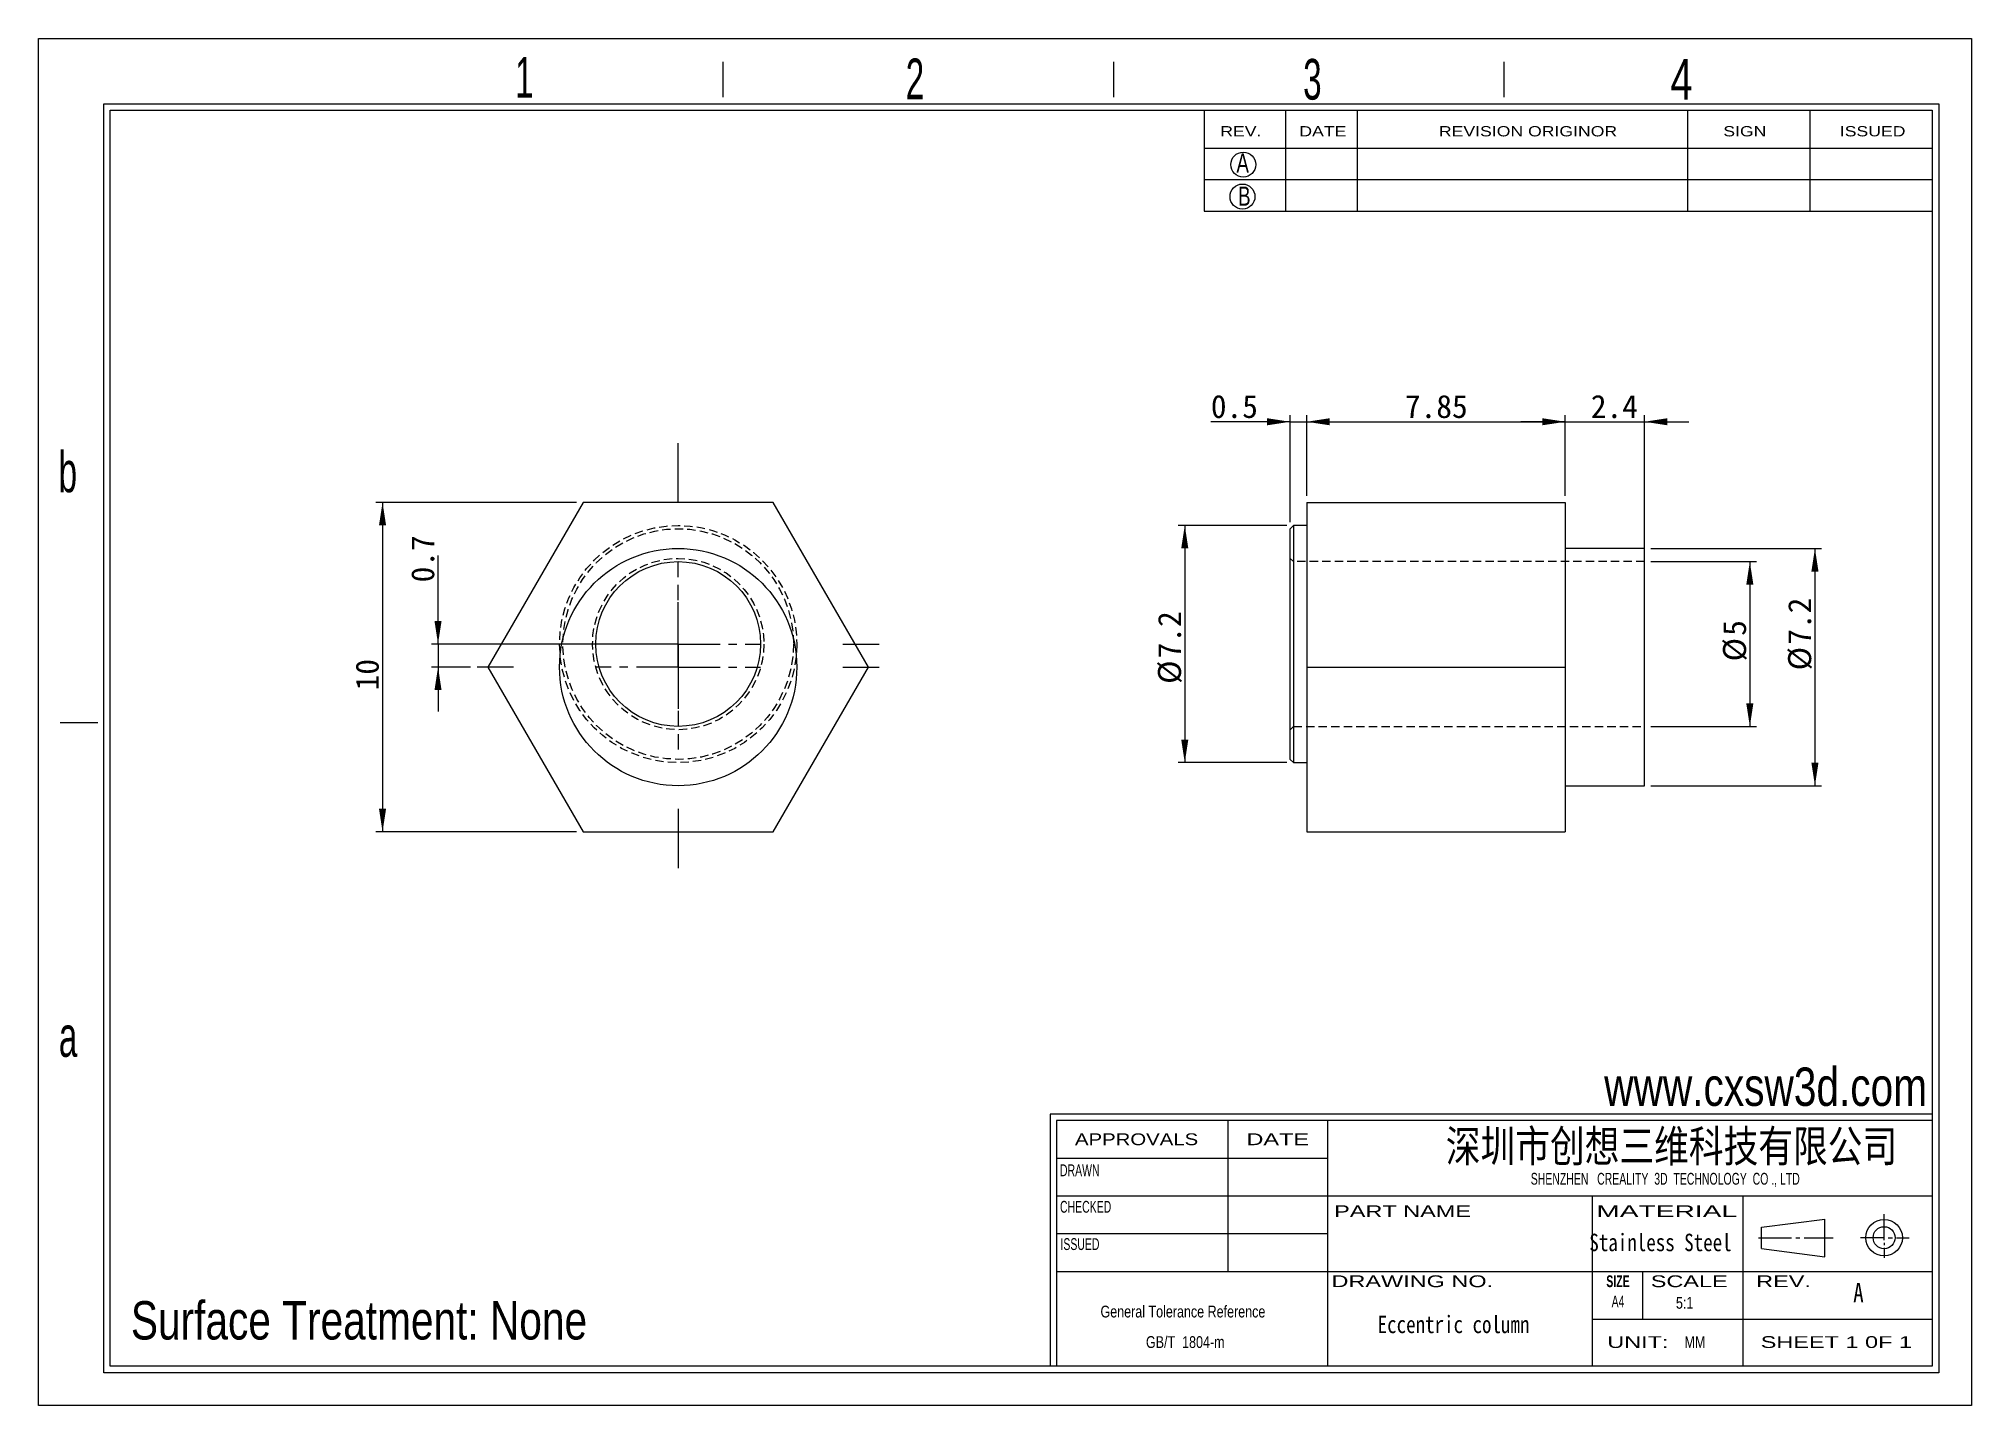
# Model space of a CAD drawing. Extents: x 0.4 to 59, y 0.3 to 41.7.
import ezdxf

# ---------------------------------------------------------------- set-up
doc = ezdxf.new("R2010")
doc.units = 0
doc.header["$LTSCALE"] = 0.2
for name, pattern in [('SLD-实线', [0]), ('SLD-点画线', [10.16, 6.35, -1.27, 1.27, -1.27]), ('SLD-虚线', [1.905, 1.27, -0.635])]:
    doc.linetypes.add(name, pattern=pattern)
doc.layers.get('0').update_dxf_attribs({"linetype": 'CONTINUOUS'})
for name, color, linetype in [('DIM', 5, 'SLD-实线'), ('SLD-0', 179, 'SLD-实线'), ('中心线', 1, 'SLD-点画线')]:
    doc.layers.add(name, color=color, linetype=linetype)
doc.styles.add('SLDTEXTSTYLE0', font='arial.ttf', dxfattribs={"width": 0.7584})
doc.styles.add('SLDTEXTSTYLE1', font='arial.ttf', dxfattribs={"width": 0.63516})
doc.styles.add('SLDTEXTSTYLE10', font='', dxfattribs={"width": 0.8})
doc.styles.add('SLDTEXTSTYLE11', font='', dxfattribs={"width": 0.67})
doc.styles.add('SLDTEXTSTYLE12', font='')
doc.styles.add('SLDTEXTSTYLE2', font='GOTHIC.TTF', dxfattribs={"width": 0.7304})
doc.styles.add('SLDTEXTSTYLE3', font='GOTHIC.TTF', dxfattribs={"width": 0.61171})
doc.styles.add('SLDTEXTSTYLE4', font='arialbd.ttf', dxfattribs={"width": 0.63516})
doc.styles.add('SLDTEXTSTYLE5', font='arial.ttf', dxfattribs={"width": 1.422})
doc.styles.add('SLDTEXTSTYLE6', font='arial.ttf', dxfattribs={"width": 1.2324})
doc.styles.add('SLDTEXTSTYLE7', font='arial.ttf', dxfattribs={"width": 1.7064})
doc.styles.add('SLDTEXTSTYLE8', font='', dxfattribs={"width": 0.8, "bigfont": 'bigfont'})
doc.styles.add('SLDTEXTSTYLE9', font='', dxfattribs={"width": 0.8})
doc.styles.get('SLDTEXTSTYLE10').set_extended_font_data('宋体', bold=True)
doc.styles.get('SLDTEXTSTYLE11').set_extended_font_data('宋体')
doc.styles.get('SLDTEXTSTYLE12').set_extended_font_data('宋体')
doc.styles.get('SLDTEXTSTYLE8').set_extended_font_data('宋体', bold=True)
doc.styles.get('SLDTEXTSTYLE9').set_extended_font_data('宋体')
doc.dimstyles.new('SLDDIMSTYLE0', dxfattribs={"dimtxt": 0.7, "dimasz": 0.7, "dimexe": 0, "dimexo": 0.0625, "dimgap": 0.175, "dimtad": 2, "dimrnd": 1e-09, "dimzin": 12, "dimdsep": 46, "dimtxsty": 'SLDTEXTSTYLE11', "dimsah": 1, "dimcen": 0.09, "dimadec": 0, "dimazin": 0, "dimtfac": 1, "dimtofl": 0, "dimtmove": 0, "dimatfit": 3, "dimfxl": 0, "dimtolj": 1, "dimtzin": 12, "dimarcsym": 0})
doc.dimstyles.new('SLDDIMSTYLE1', dxfattribs={"dimtxt": 0.7, "dimasz": 0.7, "dimexe": 0, "dimexo": 0.0625, "dimgap": 0.175, "dimtad": 2, "dimrnd": 1e-09, "dimdsep": 46, "dimtxsty": 'SLDTEXTSTYLE11', "dimsah": 1, "dimcen": 0.09, "dimadec": 0, "dimazin": 0, "dimtfac": 1, "dimtmove": 0, "dimatfit": 0, "dimfxl": 0, "dimtolj": 1, "dimtzin": 12, "dimarcsym": 0})
doc.dimstyles.new('SLDDIMSTYLE2', dxfattribs={"dimtxt": 0.7, "dimasz": 0.7, "dimexe": 0, "dimexo": 0.0625, "dimgap": 0.175, "dimtad": 2, "dimrnd": 1e-09, "dimzin": 12, "dimdsep": 46, "dimtxsty": 'SLDTEXTSTYLE11', "dimsah": 1, "dimcen": 0.09, "dimadec": 0, "dimazin": 0, "dimtfac": 1, "dimtmove": 0, "dimatfit": 0, "dimfxl": 0, "dimtolj": 1, "dimtzin": 12, "dimarcsym": 0})

# ---------------------------------------------------------------- blocks, each defined once
blk = doc.blocks.new('SW_NOTE_0')
at = {"layer": 'SLD-0', "color": 0, "char_height": 0.35853, "attachment_point": 2, "style": 'SLDTEXTSTYLE0'}
for s, insert in [('General Tolerance Reference ', (2.604, 0.462)), (' GB/T  1804-m', (2.622, -0.464))]:
    blk.add_mtext(s, dxfattribs=dict(at, insert=insert))
blk = doc.blocks.new('_D')
at = {"layer": 'DIM'}
for p, q in [((16.686, 27.663), (10.6, 27.663)), ((10.8, 27.663), (10.8, 17.663)), ((16.686, 17.663), (10.6, 17.663))]:
    blk.add_line(p, q, dxfattribs=at)
for points in [[(10.8, 27.663), (10.692, 26.963), (10.907, 26.963)], [(10.8, 17.663), (10.907, 18.363), (10.692, 18.363)]]:
    blk.add_solid(points, dxfattribs=at)
at = {"layer": 'DIM', "insert": (9.985, 21.957), "char_height": 0.7, "attachment_point": 1, "rotation": 90, "style": 'SLDTEXTSTYLE12'}
blk.add_mtext('10', dxfattribs=at)
blk = doc.blocks.new('_D_1')
at = {"layer": 'DIM'}
for p, q in [((12.484, 23.363), (12.484, 26.052)), ((19.573, 23.363), (12.284, 23.363)), ((12.484, 23.363), (12.484, 22.663)), ((13.473, 22.663), (12.284, 22.663)), ((12.484, 22.663), (12.484, 21.316))]:
    blk.add_line(p, q, dxfattribs=at)
for points in [[(12.484, 23.363), (12.591, 24.063), (12.376, 24.063)], [(12.484, 22.663), (12.376, 21.963), (12.591, 21.963)]]:
    blk.add_solid(points, dxfattribs=at)
at = {"layer": 'DIM', "insert": (11.669, 25.235), "char_height": 0.7, "attachment_point": 1, "rotation": 90, "style": 'SLDTEXTSTYLE12'}
blk.add_mtext('0.7', dxfattribs=at)
blk = doc.blocks.new('SW_CENTERMARKSYMBOL_0')
at = {"layer": '中心线', "color": 0}
for p, q in [((0, 5), (0, 6.1)), ((0, 0), (0, 2.5)), ((-5, 0), (-6.1, 0)), ((0, 0), (-2.5, 0)), ((0, 0), (0, -2.5)), ((0, 0), (2.5, 0)), ((5, 0), (6.1, 0)), ((0, -5), (0, -6.1))]:
    blk.add_line(p, q, dxfattribs=at)
blk = doc.blocks.new('SW_CENTERMARKSYMBOL_1')
at = {"layer": '中心线', "color": 0}
for p, q in [((0, 5), (0, 6.1)), ((0, 0), (0, 2.5)), ((-5, 0), (-6.1, 0)), ((0, 0), (-2.5, 0)), ((0, 0), (0, -2.5)), ((0, 0), (2.5, 0)), ((5, 0), (6.1, 0)), ((0, -5), (0, -6.1))]:
    blk.add_line(p, q, dxfattribs=at)
blk = doc.blocks.new('_D_2')
at = {"layer": 'DIM'}
for p, q in [((38.848, 27.863), (38.848, 30.308)), ((38.848, 30.108), (46.698, 30.108)), ((46.698, 27.863), (46.698, 30.308))]:
    blk.add_line(p, q, dxfattribs=at)
for points in [[(38.848, 30.108), (39.548, 30.001), (39.548, 30.216)], [(46.698, 30.108), (45.998, 30.216), (45.998, 30.001)]]:
    blk.add_solid(points, dxfattribs=at)
at = {"layer": 'DIM', "insert": (41.83, 30.923), "char_height": 0.7, "attachment_point": 1, "style": 'SLDTEXTSTYLE12'}
blk.add_mtext('7.85', dxfattribs=at)
blk = doc.blocks.new('_D_3')
at = {"layer": 'DIM'}
for p, q in [((38.348, 30.108), (35.94, 30.108)), ((38.348, 27.063), (38.348, 30.308)), ((38.348, 30.108), (38.848, 30.108)), ((38.848, 27.863), (38.848, 30.308)), ((38.848, 30.108), (40.194, 30.108))]:
    blk.add_line(p, q, dxfattribs=at)
for points in [[(38.348, 30.108), (37.648, 30.216), (37.648, 30.001)], [(38.848, 30.108), (39.548, 30.001), (39.548, 30.216)]]:
    blk.add_solid(points, dxfattribs=at)
at = {"layer": 'DIM', "insert": (35.94, 30.923), "char_height": 0.7, "attachment_point": 1, "style": 'SLDTEXTSTYLE12'}
blk.add_mtext('0.5', dxfattribs=at)
blk = doc.blocks.new('_D_4')
at = {"layer": 'DIM'}
for p, q in [((46.698, 30.108), (45.352, 30.108)), ((46.698, 27.863), (46.698, 30.308)), ((46.698, 30.108), (49.098, 30.108)), ((49.098, 26.063), (49.098, 30.308)), ((49.098, 30.108), (50.444, 30.108))]:
    blk.add_line(p, q, dxfattribs=at)
for points in [[(46.698, 30.108), (45.998, 30.216), (45.998, 30.001)], [(49.098, 30.108), (49.798, 30.001), (49.798, 30.216)]]:
    blk.add_solid(points, dxfattribs=at)
at = {"layer": 'DIM', "insert": (47.472, 30.923), "char_height": 0.7, "attachment_point": 1, "style": 'SLDTEXTSTYLE12'}
blk.add_mtext('2.4', dxfattribs=at)
blk = doc.blocks.new('_D_5')
at = {"layer": 'DIM'}
for p, q in [((49.298, 25.863), (52.498, 25.863)), ((52.298, 25.863), (52.298, 20.863)), ((49.298, 20.863), (52.498, 20.863))]:
    blk.add_line(p, q, dxfattribs=at)
for points in [[(52.298, 25.863), (52.19, 25.163), (52.406, 25.163)], [(52.298, 20.863), (52.406, 21.563), (52.19, 21.563)]]:
    blk.add_solid(points, dxfattribs=at)
at = {"layer": 'DIM', "char_height": 0.7, "attachment_point": 1, "rotation": 90, "style": 'SLDTEXTSTYLE12'}
for s, insert in [('%%c', (51.483, 22.838)), ('5', (51.483, 23.612))]:
    blk.add_mtext(s, dxfattribs=dict(at, insert=insert))
blk = doc.blocks.new('_D_6')
at = {"layer": 'DIM'}
for p, q in [((38.248, 26.963), (34.948, 26.963)), ((35.148, 26.963), (35.148, 19.763)), ((38.248, 19.763), (34.948, 19.763))]:
    blk.add_line(p, q, dxfattribs=at)
for points in [[(35.148, 26.963), (35.04, 26.263), (35.256, 26.263)], [(35.148, 19.763), (35.256, 20.463), (35.04, 20.463)]]:
    blk.add_solid(points, dxfattribs=at)
at = {"layer": 'DIM', "char_height": 0.7, "attachment_point": 1, "rotation": 90, "style": 'SLDTEXTSTYLE12'}
for s, insert in [('7.2', (34.333, 22.928)), ('%%c', (34.333, 22.154))]:
    blk.add_mtext(s, dxfattribs=dict(at, insert=insert))
blk = doc.blocks.new('_D_7')
at = {"layer": 'DIM'}
for p, q in [((49.298, 26.263), (54.474, 26.263)), ((54.274, 26.263), (54.274, 19.063)), ((49.298, 19.063), (54.474, 19.063))]:
    blk.add_line(p, q, dxfattribs=at)
for points in [[(54.274, 26.263), (54.166, 25.563), (54.382, 25.563)], [(54.274, 19.063), (54.382, 19.763), (54.166, 19.763)]]:
    blk.add_solid(points, dxfattribs=at)
at = {"layer": 'DIM', "char_height": 0.7, "attachment_point": 1, "rotation": 90, "style": 'SLDTEXTSTYLE12'}
for s, insert in [('7.2', (53.459, 23.34)), ('%%c', (53.459, 22.566))]:
    blk.add_mtext(s, dxfattribs=dict(at, insert=insert))

msp = doc.modelspace()

# ---------------------------------------------------------------- linework, layer by layer
at = {"color": 7, "linetype": 'SLD-实线'}
for p, q in [((16.886, 27.663), (14, 22.663)), ((22.66, 27.663), (16.886, 27.663)), ((25.547, 22.663), (22.66, 27.663)), ((38.848, 27.663), (38.848, 22.663)), ((38.848, 27.663), (46.698, 27.663)), ((46.698, 27.663), (46.698, 22.663)), ((38.448, 26.963), (38.348, 26.863)), ((38.348, 19.863), (38.348, 26.863)), ((38.848, 26.963), (38.448, 26.963)), ((38.448, 26.963), (38.448, 19.763)), ((49.098, 26.263), (46.698, 26.263)), ((49.098, 22.663), (49.098, 26.263)), ((14, 22.663), (16.886, 17.663)), ((22.66, 17.663), (25.547, 22.663)), ((38.848, 22.663), (46.698, 22.663)), ((38.848, 22.663), (38.848, 17.663)), ((46.698, 22.663), (46.698, 17.663)), ((49.098, 19.063), (49.098, 22.663)), ((38.348, 19.863), (38.448, 19.763)), ((38.448, 19.763), (38.848, 19.763)), ((46.698, 19.063), (49.098, 19.063)), ((16.886, 17.663), (22.66, 17.663)), ((38.848, 17.663), (46.698, 17.663))]:
    msp.add_line(p, q, dxfattribs=at)
at = {"color": 7, "linetype": 'SLD-虚线'}
for p, q in [((38.448, 25.863), (38.348, 25.963)), ((49.098, 25.863), (38.448, 25.863)), ((38.348, 20.763), (38.448, 20.863)), ((38.448, 20.863), (49.098, 20.863))]:
    msp.add_line(p, q, dxfattribs=at)
for radius in [3.6, 3.5, 2.6]:
    msp.add_circle((19.773, 23.363), radius, dxfattribs=at)
at = {"color": 7, "linetype": 'SLD-实线'}
for centre, radius in [((19.773, 22.663), 3.6), ((19.773, 23.363), 2.5)]:
    msp.add_circle(centre, radius, dxfattribs=at)
at = {"layer": 'SLD-0'}
for p, q in [((0.362, 41.735), (59.021, 41.735)), ((0.362, 0.259), (0.362, 41.735)), ((59.021, 41.735), (59.021, 0.259)), ((2.535, 1.444), (2.535, 39.562)), ((2.535, 39.562), (57.836, 39.562)), ((50.403, 39.562), (50.403, 36.503)), ((54.12, 39.562), (54.12, 36.503)), ((57.836, 39.562), (57.836, 1.444)), ((57.836, 1.444), (2.535, 1.444)), ((59.021, 0.259), (0.362, 0.259))]:
    msp.add_line(p, q, dxfattribs=at)
at = {"layer": 'SLD-0', "color": 6, "linetype": 'SLD-实线'}
for p, q in [((21.14, 39.957), (21.14, 41.034)), ((32.99, 39.957), (32.99, 41.034)), ((44.841, 39.957), (44.841, 41.034)), ((2.337, 1.246), (2.337, 39.76)), ((2.337, 39.76), (58.034, 39.76)), ((58.034, 39.76), (58.034, 1.246)), ((2.161, 20.971), (1.014, 20.971)), ((58.034, 1.246), (2.337, 1.246))]:
    msp.add_line(p, q, dxfattribs=at)
at = {"layer": 'SLD-0', "color": 179, "linetype": 'SLD-实线'}
for p, q in [((35.732, 39.562), (35.732, 36.503)), ((38.21, 39.562), (38.21, 36.503)), ((40.377, 39.562), (40.377, 36.503)), ((35.732, 38.415), (57.836, 38.415)), ((35.732, 37.459), (57.836, 37.459)), ((35.732, 36.503), (57.836, 36.503)), ((57.836, 9.092), (31.066, 9.092)), ((31.066, 9.092), (31.066, 1.444)), ((57.836, 8.901), (31.257, 8.901)), ((31.257, 8.901), (31.257, 1.444)), ((36.456, 8.901), (36.456, 4.312)), ((39.48, 8.901), (39.48, 1.444)), ((39.48, 7.754), (31.257, 7.754)), ((57.836, 6.607), (31.257, 6.607)), ((47.511, 6.607), (47.511, 1.444)), ((52.1, 1.444), (52.1, 6.607)), ((52.651, 5.671), (54.578, 5.908)), ((54.578, 4.769), (54.578, 5.908)), ((56.374, 5.27), (56.374, 6.063)), ((39.48, 5.459), (31.257, 5.459)), ((52.557, 5.347), (53.566, 5.347)), ((52.651, 5.021), (52.651, 5.671)), ((53.692, 5.347), (53.818, 5.347)), ((53.944, 5.347), (54.827, 5.347)), ((56.374, 5.347), (55.654, 5.347)), ((56.5, 5.347), (56.626, 5.347)), ((56.752, 5.347), (57.131, 5.347)), ((52.651, 5.021), (54.578, 4.769)), ((56.374, 5.193), (56.374, 5.117)), ((56.374, 5.04), (56.374, 4.733)), ((57.836, 4.312), (31.257, 4.312)), ((49.04, 4.312), (49.04, 2.878)), ((47.511, 2.878), (57.836, 2.878))]:
    msp.add_line(p, q, dxfattribs=at)
at = {"layer": 'SLD-0'}
for centre in [(36.924, 37.913), (36.9, 36.943)]:
    msp.add_circle(centre, 0.379, dxfattribs=at)
at = {"layer": 'SLD-0', "color": 179, "linetype": 'SLD-实线'}
for radius in [0.554, 0.334]:
    msp.add_circle((56.374, 5.347), radius, dxfattribs=at)

# ---------------------------------------------------------------- block references
at = {"layer": 'SLD-0', "color": 179}
msp.add_blockref('SW_NOTE_0', (32.488, 2.822), dxfattribs=at)
at = {"layer": '中心线'}
for name, p in [('SW_CENTERMARKSYMBOL_1', (19.773, 23.363)), ('SW_CENTERMARKSYMBOL_0', (19.773, 22.663))]:
    msp.add_blockref(name, p, dxfattribs=at)

# ---------------------------------------------------------------- texts
at = {"layer": 'SLD-0'}
for s, insert, char_height, attachment_point, style in [('1', (14.822, 41.18), 1.234, 1, 'SLDTEXTSTYLE3'), ('2', (26.678, 41.131), 1.234, 1, 'SLDTEXTSTYLE3'), ('3', (38.741, 41.119), 1.234, 1, 'SLDTEXTSTYLE3'), ('4', (49.888, 41.117), 1.234, 1, 'SLDTEXTSTYLE2'), ('A', (36.716, 38.25), 0.581, 1, 'SLDTEXTSTYLE2'), ('B', (36.766, 37.247), 0.581, 1, 'SLDTEXTSTYLE2'), ('b', (0.967, 29.204), 1.234, 1, 'SLDTEXTSTYLE3'), ('a', (0.976, 12.07), 1.234, 1, 'SLDTEXTSTYLE3'), ('深圳市创想三维科技有限公司', (49.921, 8.608), 0.96562, 2, 'SLDTEXTSTYLE8'), ('Stainless Steel', (49.587, 5.467), 0.52917, 2, 'SLDTEXTSTYLE10'), ('A', (55.436, 3.971), 0.582, 1, 'SLDTEXTSTYLE9'), ('Eccentric column', (43.306, 2.98), 0.52917, 2, 'SLDTEXTSTYLE10')]:
    msp.add_mtext(s, dxfattribs=dict(at, insert=insert, char_height=char_height, attachment_point=attachment_point, style=style))
at = {"layer": 'SLD-0', "color": 179}
for s, insert, char_height, attachment_point, style in [('REV.', (36.226, 39.08), 0.3107, 1, 'SLDTEXTSTYLE6'), ('DATE', (38.625, 39.08), 0.3107, 1, 'SLDTEXTSTYLE6'), ('REVISION ORIGINOR', (42.862, 39.08), 0.31073, 1, 'SLDTEXTSTYLE6'), ('SIGN', (51.493, 39.08), 0.3107, 1, 'SLDTEXTSTYLE6'), ('ISSUED', (55.03, 39.08), 0.3107, 1, 'SLDTEXTSTYLE6'), ('APPROVALS', (33.685, 8.513), 0.3585, 2, 'SLDTEXTSTYLE6'), ('DATE', (37.97, 8.513), 0.3585, 2, 'SLDTEXTSTYLE5'), ('DRAWN', (31.961, 7.571), 0.3585, 2, 'SLDTEXTSTYLE1'), ('SHENZHEN   CREALITY  3D  TECHNOLOGY  CO ., LTD', (49.732, 7.314), 0.35853, 2, 'SLDTEXTSTYLE1'), ('CHECKED', (32.139, 6.463), 0.3585, 2, 'SLDTEXTSTYLE1'), ('PART NAME', (41.759, 6.329), 0.3585, 2, 'SLDTEXTSTYLE5'), ('MATERIAL', (49.776, 6.329), 0.3585, 2, 'SLDTEXTSTYLE7'), ('ISSUED', (31.967, 5.331), 0.3585, 2, 'SLDTEXTSTYLE1'), ('DRAWING NO.', (42.054, 4.204), 0.35853, 2, 'SLDTEXTSTYLE5'), ('SIZE', (48.296, 4.204), 0.3585, 2, 'SLDTEXTSTYLE4'), ('SCALE', (50.458, 4.204), 0.3585, 2, 'SLDTEXTSTYLE5'), ('REV.', (53.322, 4.204), 0.3585, 2, 'SLDTEXTSTYLE5'), ('A4', (48.298, 3.591), 0.3585, 2, 'SLDTEXTSTYLE1'), ('5:1', (50.319, 3.549), 0.3585, 2, 'SLDTEXTSTYLE0'), ('UNIT:', (48.9, 2.358), 0.3585, 2, 'SLDTEXTSTYLE5'), ('MM', (50.632, 2.358), 0.3585, 2, 'SLDTEXTSTYLE0'), ('SHEET 1 0F 1', (54.924, 2.358), 0.35853, 2, 'SLDTEXTSTYLE5')]:
    msp.add_mtext(s, dxfattribs=dict(at, insert=insert, char_height=char_height, attachment_point=attachment_point, style=style))
at = {"layer": 'SLD-0', "color": 5, "char_height": 1.16417, "attachment_point": 1, "style": 'SLDTEXTSTYLE0'}
for s, insert in [('www.cxsw3d.com', (47.878, 10.511)), ('Surface Treatment: None', (3.162, 3.421))]:
    msp.add_mtext(s, dxfattribs=dict(at, insert=insert))

# ---------------------------------------------------------------- dimensions: what is measured, and where the dimension line sits
at = {"layer": 'DIM'}
dim = msp.add_linear_dim(base=(38.848, 30.108), p1=(38.348, 26.863), p2=(38.848, 27.663), dimstyle='SLDDIMSTYLE1', dxfattribs=at)
dim.commit()
dim.dimension.update_dxf_attribs({"geometry": '_D_3', "text_midpoint": (36.348, 30.108), "dimtype": 160})
for base, p1, p2, angle, dimstyle, picture, middle in [((46.698, 30.108), (38.848, 27.663), (46.698, 27.663), 0, 'SLDDIMSTYLE0', '_D_2', (42.374, 30.108)), ((49.098, 30.108), (46.698, 27.663), (49.098, 25.863), 0, 'SLDDIMSTYLE2', '_D_4', (47.88, 30.108)), ((10.8, 17.663), (16.886, 27.663), (16.886, 17.663), 90, 'SLDDIMSTYLE0', '_D', (10.8, 22.229)), ((12.484, 22.663), (19.773, 23.363), (13.673, 22.663), 90, 'SLDDIMSTYLE1', '_D_1', (12.484, 25.644))]:
    dim = msp.add_linear_dim(base=base, p1=p1, p2=p2, angle=angle, dimstyle=dimstyle, dxfattribs=at)
    dim.commit()
    dim.dimension.update_dxf_attribs({"geometry": picture, "text_midpoint": middle, "dimtype": 160})
for base, p1, p2, picture, middle in [((35.148, 19.763), (38.448, 26.963), (38.448, 19.763), '_D_6', (35.148, 22.95)), ((54.274, 19.063), (49.098, 26.263), (49.098, 19.063), '_D_7', (54.274, 23.361)), ((52.298, 20.863), (49.098, 25.863), (49.098, 20.863), '_D_5', (52.298, 23.361))]:
    dim = msp.add_linear_dim(base=base, p1=p1, p2=p2, angle=90, text='%%c<>', dimstyle='SLDDIMSTYLE0', dxfattribs=at)
    dim.commit()
    dim.dimension.update_dxf_attribs({"geometry": picture, "text_midpoint": middle, "dimtype": 160})

doc.saveas('drawing.dxf')
